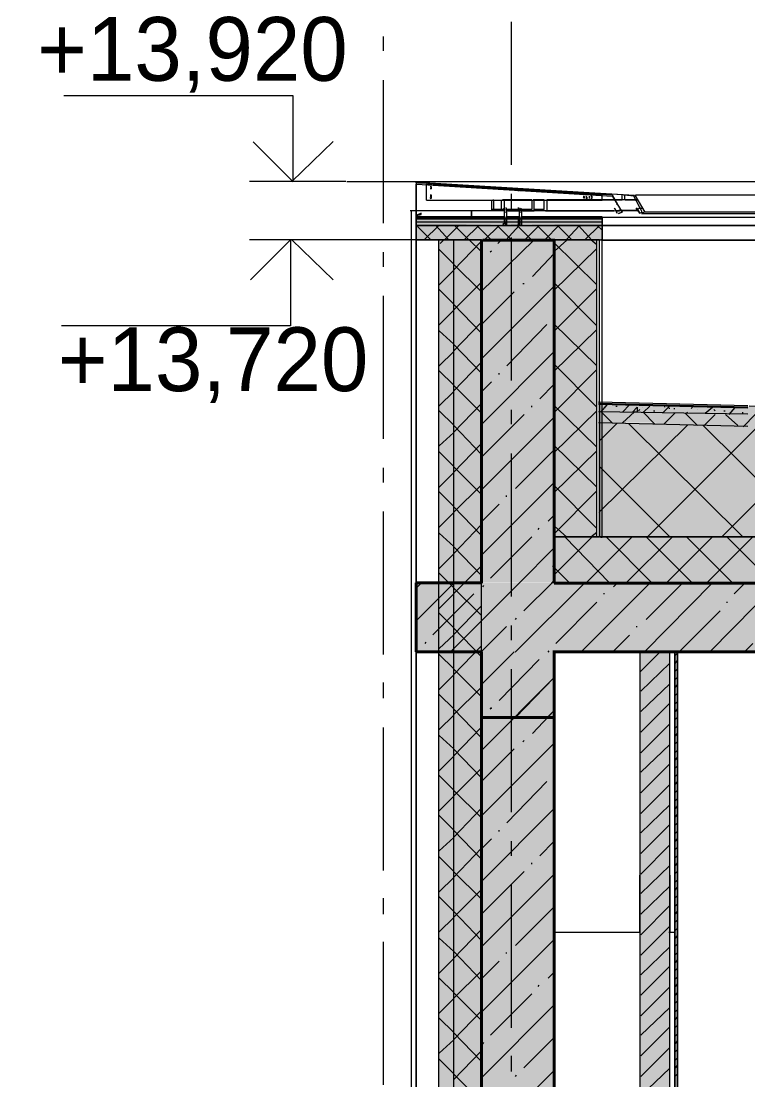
# Model space of a CAD drawing. Header units: millimetres. Extents: x -135211 to 49383, y -8033 to 228499.
# Drawn here: x -52506 to -49968, y 59439 to 63136 of the extents above; entities that cross this region are included whole.
import ezdxf

# ---------------------------------------------------------------- set-up
doc = ezdxf.new("R2010")
doc.units = ezdxf.units.MM
doc.layers.add('PDF _Геометрия', color=7, linetype='Continuous', true_color=0x1d1d1d)
doc.layers.add('PDF _Сплошная заливка', color=7, linetype='Continuous', true_color=0xffffff)
doc.layers.add('PDF _Текст', color=7, linetype='Continuous')

msp = doc.modelspace()

# ---------------------------------------------------------------- hatches: boundary and pattern name
at = {"layer": 'PDF _Сплошная заливка', "transparency": 33554559}
h = msp.add_hatch(color=256, dxfattribs=at)
h.paths.add_polyline_path([(-51056.4, 62567.9), (-51056.4, 62571.4), (-51115.4, 62571.4)])
h.paths.add_polyline_path([(-50988.7, 62563.7), (-50921, 62559.4), (-50921, 62563.7)])
h.paths.add_polyline_path([(-50921, 62559.4), (-50853.3, 62555.2), (-50853.3, 62559.4)])
h.paths.add_polyline_path([(-50853.3, 62555.2), (-50785.5, 62551), (-50785.5, 62555.2)])
h.paths.add_polyline_path([(-50785.5, 62551), (-50717.8, 62546.7), (-50717.8, 62551)])
h.paths.add_polyline_path([(-50717.8, 62546.7), (-50650.1, 62542.5), (-50650.1, 62546.7)])
h.paths.add_polyline_path([(-50650.1, 62542.5), (-50582.3, 62538.3), (-50582.3, 62542.5)])
h.paths.add_polyline_path([(-50582.3, 62538.3), (-50514.6, 62534), (-50514.6, 62538.3)])
h.paths.add_polyline_path([(-50514.6, 62534), (-50446.9, 62529.8), (-50446.9, 62534)])
h.paths.add_polyline_path([(-51056.4, 62567.9), (-50988.7, 62563.7), (-50988.7, 62567.9)])
h = msp.add_hatch(color=256, dxfattribs=at)
h.paths.add_polyline_path([(-103123.2, 62424), (-103123.2, 62444.4), (-103693, 62444.4), (-103693, 62424), (-103504.2, 62428.2), (-103499.9, 62428.2), (-103453.4, 62424), (-103453.4, 62428.2), (-103449.1, 62428.2)])
h.paths.add_polyline_path([(299.2, 62424), (299.2, 62444.4), (-272.3, 62444.4), (-272.3, 62424), (53.6, 62428.2), (57.9, 62428.2), (104.4, 62424), (104.4, 62428.2), (108.7, 62428.2)])
h.paths.add_polyline_path([(-50480.7, 62424), (-50480.7, 62444.4), (-51128.4, 62444.4), (-51128.4, 62424), (-50819.4, 62428.2), (-50815.2, 62428.2), (-50768.6, 62424), (-50768.6, 62428.2), (-50764.4, 62428.2)])
h.paths.add_polyline_path([(-77166, 62424), (-77166, 62444.4), (-77817.9, 62444.4), (-77817.9, 62424), (-77530.1, 62428.2), (-77525.8, 62428.2), (-77479.3, 62424), (-77479.3, 62428.2), (-77475, 62428.2)])
h = msp.add_hatch(color=256, dxfattribs=at)
h.paths.add_polyline_path([(-103127.4, 62373.2), (-103127.4, 62423.2), (-103693, 62423.2), (-103693, 62373.2)])
h.paths.add_polyline_path([(299.2, 62373.2), (299.2, 62423.2), (-272.3, 62423.2), (-272.3, 62373.2)])
h.paths.add_polyline_path([(-50480.7, 62373.2), (-50480.7, 62423.2), (-51128.4, 62423.2), (-51128.4, 62373.2)])
h.paths.add_polyline_path([(-77166, 62373.2), (-77166, 62423.2), (-77813.7, 62423.2), (-77813.7, 62373.2)])
h = msp.add_hatch(color=256, dxfattribs=at)
h.paths.add_polyline_path([(-50997.2, 58935.9), (-50997.2, 62372.8), (-51045.8, 62372.8), (-51045.8, 58935.9)])
h.paths.add_polyline_path([(-50997.2, 58834.3), (-51045.8, 58834.3), (-51045.8, 57653.3), (-50997.2, 57653.3)])
h = msp.add_hatch(color=256, dxfattribs=at)
h.paths.add_polyline_path([(-50899.8, 58935.9), (-50899.8, 62372.9), (-50995.8, 62372.9), (-50995.8, 58935.9)])
h.paths.add_polyline_path([(-50899.8, 58834.3), (-50995.8, 58834.3), (-50995.8, 57653.3), (-50899.8, 57653.3)])
h = msp.add_hatch(color=256, dxfattribs=at)
h.paths.add_polyline_path([(-50650.1, 61175.2), (-50650.1, 62372.2), (-50893.6, 62372.2), (-50893.6, 61175.2)])
h.paths.add_polyline_path([(-50650.1, 60933.9), (-50893.6, 60933.9), (-50893.6, 60705.3), (-50650.1, 60705.3)])
h = msp.add_hatch(color=256, dxfattribs=at)
h.paths.add_polyline_path([(-42196.6, 61619.7), (-42196.6, 61594.3), (-41993.4, 61594.3), (-41587.1, 61585.8), (-41388.1, 61581.6), (-40778.6, 61568.9), (-40579.6, 61564.7), (-39970, 61552), (-39771.1, 61547.7), (-39364.7, 61539.3), (-39165.8, 61535), (-38556.2, 61522.3), (-38357.2, 61518.1), (-37747.7, 61505.4), (-37548.7, 61501.2), (-36939.2, 61488.5), (-36740.2, 61484.2), (-36333.8, 61475.8), (-36134.9, 61471.5), (-35525.3, 61458.8), (-35326.4, 61454.6), (-34716.8, 61441.9), (-34517.8, 61437.7), (-34111.5, 61429.2), (-33620.4, 61425), (-33620.4, 61429.2), (-33273.3, 61429.2), (-33142.1, 61425), (-32896.6, 61420.7), (-32896.6, 61425), (-29442.4, 61492.7), (-29239.2, 61496.9), (-29040.2, 61501.2), (-28837.1, 61505.4), (-28638.1, 61509.6), (-28434.9, 61513.9), (-28236, 61518.1), (-28032.8, 61522.3), (-27833.8, 61526.6), (-27630.6, 61530.8), (-27431.7, 61535), (-27228.5, 61539.3), (-27029.5, 61543.5), (-26830.6, 61543.5), (-26830.6, 61564.7), (-27033.8, 61564.7), (-27863.5, 61547.7), (-28066.6, 61543.5), (-28896.3, 61526.6), (-29099.5, 61522.3), (-30136.6, 61501.2), (-30365.2, 61496.9), (-31529.3, 61475.8), (-31757.9, 61471.5), (-32922, 61450.4), (-33142.1, 61446.1), (-33142.1, 61450.4), (-33273.3, 61454.6), (-33535.8, 61454.6), (-33667, 61450.4), (-33912.5, 61446.1), (-33912.5, 61450.4), (-34111.5, 61454.6), (-34517.8, 61463.1), (-34716.8, 61467.3), (-35326.4, 61480), (-35525.3, 61484.2), (-36134.9, 61496.9), (-36333.8, 61501.2), (-36740.2, 61509.6), (-36939.2, 61513.9), (-37548.7, 61526.6), (-37747.7, 61530.8), (-38357.2, 61543.5), (-38556.2, 61547.7), (-39165.8, 61560.4), (-39364.7, 61564.7), (-39771.1, 61573.1), (-39970, 61577.4), (-40579.6, 61590.1), (-40778.6, 61594.3), (-41388.1, 61607), (-41587.1, 61611.2), (-41993.4, 61619.7)])
h.paths.add_polyline_path([(-47847.8, 61746.7), (-50231.8, 61796.3), (-50483, 61796.3), (-50483, 61772.1), (-50281.8, 61772.1), (-49469, 61755.1), (-49261.6, 61750.9), (-48245.7, 61729.7), (-47648.8, 61717), (-47648.8, 61742.4)])
h = msp.add_hatch(color=256, dxfattribs=at)
h.paths.add_polyline_path([(-42196.6, 61594.3), (-42196.6, 61552), (-41989.2, 61552), (-39500.2, 61501.2), (-39297, 61496.9), (-36807.9, 61446.1), (-36604.7, 61441.9), (-34115.7, 61391.1), (-33912.5, 61386.9), (-33620.4, 61382.6), (-33620.4, 61386.9), (-33510.4, 61391.1), (-33273.3, 61391.1), (-33146.3, 61386.9), (-32896.6, 61382.6), (-32896.6, 61386.9), (-32663.8, 61391.1), (-32435.2, 61395.3), (-32202.4, 61399.6), (-31745.2, 61408), (-31512.4, 61412.3), (-31283.8, 61416.5), (-31051, 61420.7), (-30593.8, 61429.2), (-30361, 61433.4), (-30132.4, 61437.7), (-29899.6, 61441.9), (-29442.4, 61450.4), (-29239.2, 61454.6), (-29040.2, 61458.8), (-28837.1, 61463.1), (-28638.1, 61467.3), (-28434.9, 61471.5), (-28236, 61475.8), (-28032.8, 61480), (-27833.8, 61484.2), (-27630.6, 61488.5), (-27431.7, 61492.7), (-27228.5, 61496.9), (-27029.5, 61501.2), (-26830.6, 61501.2), (-26830.6, 61543.5), (-27021.1, 61543.5), (-30136.6, 61475.8), (-30365.2, 61471.5), (-31529.3, 61450.4), (-31757.9, 61446.1), (-32922, 61425), (-33142.1, 61420.7), (-33142.1, 61425), (-33273.3, 61429.2), (-33535.8, 61429.2), (-33667, 61425), (-33912.5, 61420.7), (-33912.5, 61425), (-34111.5, 61429.2), (-34517.8, 61437.7), (-34716.8, 61441.9), (-35326.4, 61454.6), (-35525.3, 61458.8), (-36134.9, 61471.5), (-36333.8, 61475.8), (-36740.2, 61484.2), (-36939.2, 61488.5), (-37548.7, 61501.2), (-37747.7, 61505.4), (-38357.2, 61518.1), (-38556.2, 61522.3), (-39165.8, 61535), (-39364.7, 61539.3), (-39771.1, 61547.7), (-39970, 61552), (-40579.6, 61564.7), (-40778.6, 61568.9), (-41388.1, 61581.6), (-41587.1, 61585.8), (-41993.4, 61594.3)])
h.paths.add_polyline_path([(-47847.8, 61721.3), (-50232.2, 61771), (-50483, 61771), (-50483, 61734), (-50298.7, 61734), (-49367.4, 61712.8), (-49177, 61708.6), (-48245.7, 61687.4), (-47648.8, 61674.7), (-47648.8, 61717)])
h = msp.add_hatch(color=256, dxfattribs=at)
h.paths.add_polyline_path([(-42196.6, 61552), (-42196.6, 61336.1), (-26830.6, 61336.1), (-26830.6, 61501.2), (-27033.8, 61501.2), (-27863.5, 61484.2), (-28066.6, 61480), (-28896.3, 61463.1), (-29099.5, 61458.8), (-30136.6, 61437.7), (-30365.2, 61433.4), (-31529.3, 61412.3), (-31757.9, 61408), (-32922, 61386.9), (-33146.3, 61382.6), (-33146.3, 61386.9), (-33273.3, 61391.1), (-33535.8, 61391.1), (-33667, 61386.9), (-33912.5, 61382.6), (-33912.5, 61386.9), (-34115.7, 61391.1), (-36604.7, 61441.9), (-36807.9, 61446.1), (-39297, 61496.9), (-39500.2, 61501.2), (-41989.2, 61552)])
h.paths.add_polyline_path([(-49917.7, 61725.5), (-50250.5, 61732.9), (-50483, 61732.9), (-50483, 61336.1), (-47648.8, 61336.1), (-47648.8, 61674.7), (-47835.1, 61679), (-48216.1, 61687.4), (-48402.3, 61691.6), (-48973.8, 61704.3), (-49160, 61708.6), (-49731.5, 61721.3)])
h = msp.add_hatch(color=256, dxfattribs=at)
h.paths.add_polyline_path([(-47648.8, 61175.2), (-47648.8, 61335.9), (-50648.6, 61335.9), (-50648.6, 61175.2)])
h.paths.add_polyline_path([(-26648.6, 61175.2), (-26648.6, 61335.9), (-42196.6, 61335.9), (-42196.6, 61175.2)])
h = msp.add_hatch(color=256, dxfattribs=at)
h.paths.add_polyline_path([(-89594.3, 60933.9), (-89594.3, 61174.9), (-103546, 61174.9), (-103546, 60933.9)])
h.paths.add_polyline_path([(146.8, 60933.9), (146.8, 61174.9), (-22999.7, 61174.9), (-22999.7, 60933.9)])
h.paths.add_polyline_path([(-23351, 60933.9), (-23351, 61174.9), (-26352.2, 61174.9), (-26352.2, 60933.9)])
h.paths.add_polyline_path([(-26398.8, 60933.9), (-26398.8, 61174.9), (-44097.3, 61174.9), (-44097.3, 60933.9)])
h.paths.add_polyline_path([(-45350.3, 60933.9), (-45350.3, 61174.9), (-51128.4, 61174.9), (-51128.4, 60933.9)])
h.paths.add_polyline_path([(-77398.8, 60933.9), (-77398.8, 61174.9), (-79396.8, 61174.9), (-79396.8, 60933.9)])
h.paths.add_polyline_path([(-82897.6, 60933.9), (-82897.6, 61174.9), (-86097.8, 61174.9), (-86097.8, 60933.9)])
h = msp.add_hatch(color=256, dxfattribs=at)
h.paths.add_polyline_path([(-50650.1, 58935.9), (-50650.1, 60932.8), (-50893.6, 60932.8), (-50893.6, 58935.9)])
h.paths.add_polyline_path([(-50650.1, 58834.3), (-50893.6, 58834.3), (-50893.6, 56976), (-50650.1, 56976)])

# ---------------------------------------------------------------- linework, layer by layer
at = {"layer": 'PDF _Геометрия', "color": 7, "lineweight": 9}
for points in [[(-50793.1, 62634.8), (-50793.1, 63134.3)], [(-51240.6, 63032.5), (-51240.6, 63083.3)], [(-51240.6, 62431.4), (-51240.6, 62930.9)], [(-51556.4, 62575.7), (-51556.4, 62876.3), (-52356.4, 62876.3)], [(-51407.3, 62576.3), (-51707.9, 62576.3)], [(-51372.2, 62576.1), (-51558.4, 62576.1)], [(-50907.1, 62575.5), (-51368.6, 62575.5)], [(-51126.5, 62571.8), (-51126.5, 62576)], [(-51126.5, 62571.8), (-51126.5, 62571.8)], [(-51126.5, 62567.6), (-51126.5, 62474.5)], [(-47616.9, 62575.3), (-51121.9, 62575.3)], [(-51121.1, 62575.2), (-51091.4, 62570.9), (-51121.1, 62570.9)], [(-50436.5, 62512.6), (-50407, 62512.6), (-50407, 62529.5), (-51096.9, 62571.8)], [(-51095.5, 62571.6), (-50363.2, 62529.3)], [(-51091.4, 62566.7), (-51091.4, 62511.6)], [(-51090.8, 62511.6), (-50477.2, 62511.6), (-50477.2, 62528.5), (-51090.8, 62566.6)], [(-51077.9, 62559.5), (-51073.9, 62559.5), (-51073.9, 62555.3), (-51073.9, 62551.1), (-51077.9, 62551.1)], [(-51077.9, 62558.8), (-51073.9, 62558.8)], [(-51073.9, 62559.5), (-51073.9, 62559.5)], [(-51073.9, 62559.5), (-51073.9, 62559.5)], [(-51073.9, 62559.5), (-51073.9, 62559.5)], [(-51073.9, 62558.8), (-51073.9, 62558.8)], [(-51073.9, 62558.8), (-51073.9, 62558.8)], [(-51073.9, 62549.6), (-51073.9, 62553.9), (-51073.9, 62558.1)], [(-51073.9, 62558.1), (-51073.9, 62558.1)], [(-51073.9, 62550.4), (-51077.9, 62550.4)], [(-51077.9, 62529.9), (-51073.9, 62529.9), (-51073.9, 62525.7), (-51073.9, 62521.4), (-51073.9, 62517.2), (-51077.9, 62517.2)], [(-51077.9, 62525), (-51073.9, 62525), (-51073.9, 62529.2)], [(-51073.9, 62516.5), (-51077.9, 62520.7)], [(-51073.9, 62555.3), (-51073.9, 62555.3)], [(-51073.9, 62555.3), (-51073.9, 62555.3)], [(-51073.9, 62555.3), (-51073.9, 62555.3)], [(-51073.9, 62553.9), (-51073.9, 62553.9)], [(-51073.9, 62553.9), (-51073.9, 62553.9)], [(-51073.9, 62553.9), (-51073.9, 62553.9)], [(-51073.9, 62551.1), (-51073.9, 62551.1)], [(-51073.9, 62551.1), (-51073.9, 62551.1)], [(-51073.9, 62550.4), (-51073.9, 62550.4)], [(-51073.9, 62550.4), (-51073.9, 62550.4)], [(-51073.9, 62529.2), (-51073.9, 62529.2)], [(-51073.9, 62525.7), (-51073.9, 62525.7)], [(-51073.9, 62525.7), (-51073.9, 62525.7)], [(-51073.9, 62525.7), (-51073.9, 62525.7)], [(-51073.9, 62520), (-51073.9, 62524.3)], [(-51073.9, 62524.3), (-51073.9, 62524.3)], [(-51073.9, 62524.3), (-51073.9, 62524.3)], [(-51073.9, 62521.4), (-51073.9, 62521.4)], [(-51073.9, 62521.4), (-51073.9, 62521.4)], [(-51073.9, 62521.4), (-51073.9, 62521.4)], [(-51073.9, 62520), (-51073.9, 62520)], [(-51073.9, 62520), (-51073.9, 62520)], [(-51073.9, 62520), (-51073.9, 62520)], [(-50793.1, 62478.1), (-50793.1, 62533.2)], [(-50542.7, 62525.3), (-50538.6, 62525.3)], [(-50538.6, 62516.9), (-50542.7, 62521.1)], [(-50538.6, 62525.3), (-50538.6, 62525.3)], [(-50538.6, 62525.3), (-50538.6, 62525.3)], [(-50538.6, 62525.3), (-50538.6, 62525.3)], [(-50538.6, 62520.4), (-50538.6, 62524.7)], [(-50538.6, 62520.4), (-50538.6, 62520.4)], [(-50538.6, 62520.4), (-50538.6, 62520.4)], [(-50538.6, 62520.4), (-50538.6, 62520.4)], [(-50533.9, 62525.3), (-50529.9, 62521), (-50533.9, 62521)], [(-50533.9, 62524.6), (-50529.9, 62524.6)], [(-50529.9, 62520.4), (-50529.9, 62516.1), (-50533.9, 62516.1)], [(-50529.9, 62524.6), (-50529.9, 62524.6)], [(-50529.9, 62524.6), (-50529.9, 62524.6)], [(-50529.9, 62524.6), (-50529.9, 62524.6)], [(-50529.9, 62521), (-50529.9, 62521)], [(-50529.9, 62521), (-50529.9, 62521)], [(-50521.1, 62516.8), (-50521.1, 62521), (-50521.1, 62525.2)], [(-50521.1, 62525.2), (-50521.1, 62525.2)], [(-50521.1, 62521), (-50521.1, 62521)], [(-50521.1, 62521), (-50521.1, 62521)], [(-50521.1, 62521), (-50521.1, 62521)], [(-50516.4, 62525.2), (-50512.3, 62525.2), (-50512.3, 62521), (-50512.3, 62516.7), (-50516.4, 62516.7)], [(-50516.4, 62524.5), (-50512.3, 62524.5)], [(-50512.3, 62525.2), (-50512.3, 62525.2)], [(-50512.3, 62525.2), (-50512.3, 62525.2)], [(-50512.3, 62524.5), (-50512.3, 62524.5)], [(-50512.3, 62524.5), (-50512.3, 62524.5)], [(-50512.3, 62524.5), (-50512.3, 62524.5)], [(-50512.3, 62521), (-50512.3, 62521)], [(-50512.3, 62521), (-50512.3, 62521)], [(-50512.3, 62521), (-50512.3, 62521)], [(-50398.3, 62529.5), (-50398.3, 62512.5), (-50406.9, 62512.5)], [(-50398.3, 62528.8), (-50402.3, 62528.8)], [(-50363.2, 62525), (-50401.3, 62529.3)], [(-50345.5, 62466.3), (-50336.8, 62470.5), (-50366.3, 62525.6)], [(-50362.1, 62529.1), (-50328.1, 62469.8), (-50340.8, 62465.6)], [(-47616.9, 62528.8), (-50360, 62528.8)], [(-51073.9, 62517.2), (-51073.9, 62517.2)], [(-51073.9, 62516.5), (-51073.9, 62516.5)], [(-51073.9, 62516.5), (-51073.9, 62516.5)], [(-50828.2, 62479.1), (-50828.2, 62512.9)], [(-50722.9, 62513), (-50824.6, 62513)], [(-50819.4, 62479), (-50819.4, 62483.2), (-50823.5, 62479), (-50819.4, 62479), (-50819.4, 62470.5), (-50819.4, 62449.4), (-50819.4, 62445.1), (-50819.4, 62440.9), (-50819.4, 62436.7), (-50819.4, 62432.4), (-50819.4, 62428.2), (-50823.5, 62428.2), (-50819.4, 62424)], [(-50819.4, 62512.2), (-50819.4, 62478.3)], [(-50819.4, 62483.2), (-50819.4, 62483.2)], [(-50819.4, 62483.2), (-50819.4, 62483.2)], [(-50814.7, 62479), (-50810.6, 62479), (-50810.6, 62483.2), (-50814.7, 62483.2)], [(-50770.8, 62478.7), (-50766.8, 62478.7), (-50766.8, 62483), (-50770.8, 62483)], [(-50766.8, 62483), (-50766.8, 62483)], [(-50762, 62478.6), (-50758, 62478.6), (-50762, 62482.9)], [(-50670.3, 62512), (-50670.3, 62473.9), (-50759.4, 62473.9)], [(-50679, 62478.9), (-50717, 62478.9), (-50679, 62478.9), (-50679, 62512.8), (-50717, 62512.8)], [(-50480.1, 62512), (-50433.4, 62512), (-50670.5, 62512)], [(-50538.6, 62516.9), (-50538.6, 62516.9)], [(-50538.6, 62516.9), (-50538.6, 62516.9)], [(-50538.6, 62516.9), (-50538.6, 62516.9)], [(-50529.9, 62516.1), (-50529.9, 62516.1)], [(-50529.9, 62516.1), (-50529.9, 62516.1)], [(-50512.3, 62516), (-50516.4, 62516)], [(-50512.3, 62516.7), (-50512.3, 62516.7)], [(-50512.3, 62516), (-50512.3, 62516)], [(-50512.3, 62516), (-50512.3, 62516)], [(-50512.3, 62516), (-50512.3, 62516)], [(-50396.6, 62512.3), (-50354.4, 62512.3), (-50434.7, 62512.3)], [(-50358.5, 62483.4), (-50354.4, 62483.4)], [(-50354.3, 62483.3), (-50345.6, 62466.4), (-50358.3, 62483.3)], [(-51126.5, 62453.3), (-51126.5, 62449), (-51126.5, 62444.8), (-51126.5, 62423.7), (-51126.5, 62372.8), (-51126.5, 58935.5), (-51126.5, 62474.5), (-51147.7, 62474.5)], [(-51144, 62473.8), (-51144, 58934.8)], [(-50933.5, 62474.7), (-50933.5, 62453.6), (-50933.5, 62474.7), (-51128.3, 62474.7)], [(-50819.4, 62453.6), (-51128.2, 62453.6)], [(-50477.2, 62448.8), (-51124.9, 62448.8)], [(-50933.6, 62474.8), (-50819.4, 62474.8), (-50828, 62474.8)], [(-50819.4, 62478.3), (-50819.4, 62478.3)], [(-50819.4, 62478.3), (-50819.4, 62478.3)], [(-50819.4, 62470.5), (-50819.4, 62470.5)], [(-50819.4, 62449.4), (-50819.4, 62449.4)], [(-50819.4, 62449.4), (-50819.4, 62449.4)], [(-50819.4, 62449.4), (-50819.4, 62449.4)], [(-50810.6, 62478.2), (-50814.7, 62478.2)], [(-50814.7, 62469.8), (-50810.6, 62469.8), (-50810.6, 62448.6), (-50810.6, 62423.2), (-50814.7, 62423.2), (-50810.6, 62448.6), (-50814.7, 62448.6)], [(-50766.8, 62453.3), (-50813.3, 62453.3)], [(-50810.6, 62469.8), (-50810.6, 62478.2), (-50810.6, 62482.5)], [(-50810.6, 62482.5), (-50810.6, 62482.5)], [(-50810.6, 62479), (-50810.6, 62479)], [(-50810.6, 62479), (-50810.6, 62479)], [(-50810.6, 62469.8), (-50810.6, 62469.8)], [(-50810.6, 62444.4), (-50810.6, 62448.6)], [(-50810.6, 62448.6), (-50810.6, 62448.6)], [(-50810.6, 62448.6), (-50810.6, 62448.6)], [(-50810.6, 62448.6), (-50810.6, 62448.6)], [(-50766.8, 62478.7), (-50766.8, 62470.2), (-50766.8, 62449.1), (-50766.8, 62423.7), (-50770.8, 62427.9), (-50766.8, 62427.9), (-50766.8, 62432.1), (-50766.8, 62436.4), (-50770.8, 62436.4)], [(-50766.8, 62449.1), (-50766.8, 62444.8), (-50770.8, 62444.8)], [(-50766.8, 62482.2), (-50766.8, 62478)], [(-50766.8, 62478), (-50766.8, 62478)], [(-50766.8, 62478), (-50766.8, 62478)], [(-50766.8, 62470.2), (-50766.8, 62470.2)], [(-50766.8, 62449.1), (-50766.8, 62449.1)], [(-50766.8, 62449.1), (-50766.8, 62449.1)], [(-50766.8, 62449.1), (-50766.8, 62449.1)], [(-50674.6, 62474.6), (-50433.4, 62474.6), (-50763.4, 62474.6)], [(-50758, 62478), (-50762, 62478)], [(-50762, 62469.5), (-50758, 62469.5), (-50758, 62448.3), (-50758, 62444.1), (-50758, 62439.8), (-50758, 62435.6), (-50758, 62431.4), (-50758, 62427.1)], [(-50758, 62448.3), (-50762, 62448.3), (-50758, 62422.9), (-50762, 62422.9)], [(-50477.2, 62453), (-50477.2, 62423.4), (-50477.2, 62444.6), (-50477.2, 62448.8), (-50477.2, 62453), (-50760.9, 62453)], [(-50758, 62469.5), (-50758, 62478), (-50758, 62482.2)], [(-50758, 62482.2), (-50758, 62482.2)], [(-50758, 62482.2), (-50758, 62482.2)], [(-50758, 62478.6), (-50758, 62478.6)], [(-50758, 62478.6), (-50758, 62478.6)], [(-50758, 62469.5), (-50758, 62469.5)], [(-50758, 62448.3), (-50758, 62448.3)], [(-50758, 62448.3), (-50758, 62448.3)], [(-50758, 62448.3), (-50758, 62448.3)], [(-50474.5, 62452.5), (-47616.9, 62452.5)], [(-50336.8, 62482.5), (-50349.5, 62482.5)], [(-50339, 62465.3), (-47616.9, 62465.3)], [(-47616.9, 62469.5), (-50326.4, 62469.5)], [(-50477.2, 62444.6), (-51124.9, 62444.6)], [(-51124.9, 62372.6), (-50477.2, 62372.6), (-50477.2, 62423.4), (-51124.9, 62423.4), (-50477.2, 62423.4), (-50477.2, 62372.6)], [(-50819.4, 62445.1), (-50819.4, 62445.1)], [(-50819.4, 62445.1), (-50819.4, 62445.1)], [(-50819.4, 62445.1), (-50819.4, 62445.1)], [(-50819.4, 62440.9), (-50819.4, 62440.9)], [(-50819.4, 62440.9), (-50819.4, 62440.9)], [(-50819.4, 62440.9), (-50819.4, 62440.9)], [(-50819.4, 62436.7), (-50819.4, 62436.7)], [(-50819.4, 62432.4), (-50819.4, 62432.4)], [(-50819.4, 62432.4), (-50819.4, 62432.4)], [(-50819.4, 62432.4), (-50819.4, 62432.4)], [(-50819.4, 62427.5), (-50819.4, 62427.5)], [(-50819.4, 62424), (-50819.4, 62424)], [(-50819.4, 62424), (-50819.4, 62424)], [(-50819.4, 62424), (-50819.4, 62424)], [(-50819.4, 62424), (-50819.4, 62424)], [(-50814.7, 62436.6), (-50810.6, 62436.6), (-50810.6, 62440.8), (-50814.7, 62440.8), (-50810.6, 62440.8), (-50810.6, 62445.1), (-50814.7, 62445.1)], [(-50814.7, 62423.9), (-50810.6, 62428.2), (-50814.7, 62428.2)], [(-50810.6, 62444.4), (-50810.6, 62444.4)], [(-50810.6, 62444.4), (-50810.6, 62444.4)], [(-50810.6, 62440.1), (-50810.6, 62440.1)], [(-50810.6, 62427.4), (-50810.6, 62431.7), (-50810.6, 62435.9)], [(-50810.6, 62432.4), (-50810.6, 62432.4)], [(-50810.6, 62428.2), (-50810.6, 62428.2)], [(-50810.6, 62423.2), (-50810.6, 62423.2)], [(-50810.6, 62423.2), (-50810.6, 62423.2)], [(-50810.6, 62423.2), (-50810.6, 62423.2)], [(-50810.6, 62423.2), (-50810.6, 62423.2)], [(-50766.8, 62444.8), (-50766.8, 62444.8)], [(-50766.8, 62444.8), (-50766.8, 62444.8)], [(-50766.8, 62444.1), (-50766.8, 62439.9), (-50766.8, 62435.7)], [(-50766.8, 62440.6), (-50766.8, 62440.6)], [(-50766.8, 62431.4), (-50766.8, 62431.4)], [(-50766.8, 62427.2), (-50766.8, 62427.2)], [(-50766.8, 62423.7), (-50766.8, 62423.7)], [(-50766.8, 62423.7), (-50766.8, 62423.7)], [(-50766.8, 62423.7), (-50766.8, 62423.7)], [(-50766.8, 62423.7), (-50766.8, 62423.7)], [(-50762, 62423.6), (-50758, 62427.8), (-50762, 62427.8)], [(-50758, 62444.1), (-50758, 62444.1)], [(-50758, 62444.1), (-50758, 62444.1)], [(-50758, 62444.1), (-50758, 62444.1)], [(-50758, 62439.8), (-50758, 62439.8)], [(-50758, 62439.8), (-50758, 62439.8)], [(-50758, 62439.8), (-50758, 62439.8)], [(-50758, 62435.6), (-50758, 62435.6)], [(-50758, 62432.1), (-50758, 62432.1)], [(-50758, 62427.8), (-50758, 62427.8)], [(-50758, 62422.9), (-50758, 62422.9)], [(-50758, 62422.9), (-50758, 62422.9)], [(-50758, 62422.9), (-50758, 62422.9)], [(-50758, 62422.9), (-50758, 62422.9)], [(-51565.2, 62373.3), (-51565.2, 62072.7), (-52365.1, 62072.7)], [(-51407.3, 62372.4), (-51707.9, 62372.4)], [(-50951, 62373.3), (-51564.7, 62373.3)], [(-51047.5, 58935.8), (-51047.5, 62373.1), (-51128.2, 62373.1)], [(-50994.9, 58935.4), (-50994.9, 62372.8), (-51045.8, 62372.8)], [(-50898.4, 58935.6), (-50898.4, 62372.9), (-50995.8, 62372.9)], [(-50749.2, 62372.1), (-50944, 62372.1)], [(-50793.1, 61881.3), (-50793.1, 62380.8)], [(-50647, 61335.5), (-50494.8, 61335.5), (-50494.8, 62372.7), (-50647, 62372.7)], [(-50643.9, 62372.2), (-50643.9, 61335), (-50643.9, 61174.1)], [(-50494.6, 61335.5), (-50486, 61335.5), (-50486, 62372.6), (-50494.6, 62372.6)], [(-50481.3, 61335.5), (-50477.2, 61335.5), (-50477.2, 62372.6), (-50481.3, 62372.6)], [(-50481.3, 61334.7), (-50477.2, 61334.7), (-50477.2, 62371.9), (-50481.3, 62371.9)], [(-51240.6, 62279), (-51240.6, 62329.8)], [(-51240.6, 61677.8), (-51240.6, 62177.4)], [(-49968.3, 61793.2), (-50489.2, 61805.9)], [(-50486, 61805.4), (-50486, 61801.1), (-50486, 61796.9), (-50486, 61771.5), (-50486, 61733.4), (-50486, 61335.5)], [(-50483.6, 61335.1), (-47643.2, 61335.1), (-47643.2, 61669.5), (-47643.2, 61711.9), (-47643.2, 61737.3), (-47643.2, 61741.5), (-49962.9, 61792.3)], [(-50793.1, 61728.9), (-50793.1, 61779.6)], [(-50793.1, 61127.7), (-50793.1, 61627.2)], [(-51240.6, 61525.4), (-51240.6, 61576.2)], [(-51240.6, 60924.3), (-51240.6, 61423.8)], [(-50644.8, 61174.3), (-47643.2, 61174.3), (-47643.2, 61335.1), (-50644.8, 61335.1)], [(-50643.9, 61174.1), (-50643.9, 61174.1)], [(-50793.1, 60975.3), (-50793.1, 61026.1)], [(-50643.9, 60932.8), (-50643.9, 59954.9)], [(-50345.6, 60933.2), (-50345.6, 56975.1)], [(-50342.1, 56974.3), (-50240.3, 56974.3), (-50240.3, 60932.5), (-50342.1, 60932.5)], [(-50226.8, 57056.5), (-50222.8, 57056.5), (-50222.8, 60934), (-50226.8, 60934)], [(-50222.8, 60933.2), (-50222.8, 57055.5)], [(-50222.7, 57056.4), (-50214, 57056.4), (-50214, 60933.9), (-50222.7, 60933.9)], [(-46853.5, 60934), (-50214.5, 60934)], [(-50214, 60933.9), (-50214, 57056.4)], [(-50793.1, 60374.2), (-50793.1, 60873.7)], [(-51240.6, 60771.9), (-51240.6, 60826.9)], [(-51240.6, 60170.8), (-51240.6, 60670.3)], [(-50793.1, 60221.8), (-50793.1, 60272.6)], [(-50646, 59955.3), (-50345.6, 59955.3), (-50345.6, 60154.3)], [(-50240.3, 60153.6), (-50240.3, 59954.6)], [(-50793.1, 59620.7), (-50793.1, 60120.2)], [(-51240.6, 60018.3), (-51240.6, 60073.4)], [(-50244.2, 59955.3), (-50222.8, 59955.3)], [(-51240.6, 59421.4), (-51240.6, 59921)], [(-50793.1, 59468.2), (-50793.1, 59523.3)]]:
    msp.add_lwpolyline(points, dxfattribs=at)
at = {"layer": 'PDF _Геометрия', "color": 7, "lineweight": 18}
for points in [[(-51556.4, 62575.7), (-51696.2, 62715.4)], [(-51560.1, 62576.3), (-51416, 62716)], [(-51565.2, 62373.3), (-51704.9, 62233.6)], [(-51560.1, 62372.4), (-51416, 62232.7)]]:
    msp.add_lwpolyline(points, dxfattribs=at)
at = {"layer": 'PDF _Геометрия', "color": 7, "lineweight": 20}
for points in [[(-51126.5, 62571.8), (-51126.5, 62457.5), (-51126.5, 62567.6)], [(-50442.1, 62529), (-51123.5, 62571.4)], [(-51123.5, 62567.1), (-50442.1, 62524.8)], [(-50441.1, 62524.6), (-50407, 62469.5), (-50419.7, 62465.3), (-50407, 62469.5), (-50441.1, 62528.8)], [(-50863.3, 62512.4), (-50863.3, 62474.3)], [(-50854.5, 62477.8), (-50854.5, 62511.7), (-50858.5, 62511.7)], [(-50722.9, 62513), (-50722.9, 62479.1), (-50765.4, 62479.1)], [(-50760.7, 62474.2), (-50714.1, 62474.2), (-50714.1, 62512.2), (-50718.2, 62512.2)], [(-50433.4, 62483.1), (-50433.4, 62483.1)], [(-50865.9, 62474.8), (-50819.4, 62474.8)], [(-50819.4, 62479), (-50861.9, 62479)], [(-50766.8, 62478.7), (-50813.3, 62478.7)], [(-50813.3, 62474.5), (-50766.8, 62474.5)], [(-49968.3, 61789), (-50489.2, 61801.7)], [(-49968.3, 61784.7), (-50489.2, 61797.4)], [(-49968.3, 61763.6), (-50489.2, 61772)], [(-49968.3, 61721.3), (-50489.2, 61733.9)], [(-50644.8, 61174.3), (-47643.2, 61174.3)]]:
    msp.add_lwpolyline(points, dxfattribs=at)
at = {"layer": 'PDF _Геометрия', "lineweight": 9}
for points in [[(-51126.5, 62563.3), (-51126.5, 62563.3)], [(-51117.7, 62567.5), (-51117.7, 62567.5)], [(-51091.4, 62567.4), (-51091.4, 62567.4)], [(-51065.1, 62563), (-51065.1, 62567.2)], [(-51042.8, 62563.5), (-51038.8, 62563.5)], [(-51012.4, 62563.4), (-51012.4, 62563.4)], [(-50986.1, 62559), (-50986.1, 62563.2)], [(-50963.8, 62559.5), (-50959.8, 62559.5)], [(-50933.5, 62559.4), (-50933.5, 62559.4)], [(-51126.5, 62533.7), (-51126.5, 62533.7)], [(-50907.1, 62555), (-50907.1, 62555)], [(-50880.8, 62554.9), (-50880.8, 62554.9)], [(-50849.8, 62549.7), (-50845.7, 62554)], [(-50828.2, 62551), (-50828.2, 62551)], [(-50801.9, 62550.9), (-50801.9, 62550.9)], [(-50770.8, 62545.7), (-50766.8, 62545.7)], [(-50740.4, 62545.6), (-50740.4, 62545.6)], [(-50722.9, 62542.6), (-50722.9, 62546.9)], [(-50696.6, 62542.5), (-50696.6, 62542.5)], [(-50661.5, 62541.6), (-50661.5, 62541.6)], [(-50635.2, 62537.2), (-50635.2, 62537.2)], [(-50608.8, 62537.1), (-50608.8, 62537.1)], [(-50586.6, 62533.4), (-50582.5, 62537.6)], [(-50556.2, 62533.2), (-50556.2, 62533.2)], [(-50529.9, 62533.1), (-50529.9, 62533.1)], [(-50503.5, 62528.7), (-50503.5, 62532.9)], [(-50477.2, 62529.2), (-50477.2, 62529.2)], [(-50450.9, 62529.1), (-50450.9, 62529.1)], [(-51126.5, 62504.1), (-51126.5, 62508.3)], [(-50433.4, 62516.3), (-50433.4, 62516.3)], [(-50424.6, 62495.1), (-50424.6, 62499.3)], [(-51126.5, 62478.7), (-51126.5, 62478.7)], [(-51109, 62460.9), (-51109, 62460.9)], [(-50424.6, 62469.7), (-50424.6, 62469.7)], [(-50415.8, 62478.7), (-50415.8, 62478.7)], [(-51121.8, 62418.7), (-51117.7, 62422.9)], [(-51073.9, 62371.8), (-51120.2, 62418.4)], [(-51098.4, 62372.4), (-51047.5, 62423.2)], [(-51012.4, 62372.9), (-51058.8, 62423.7)], [(-51028.3, 62372), (-50977.3, 62422.8)], [(-50942.2, 62373.2), (-50993.2, 62424)], [(-50958.1, 62372.3), (-50907.1, 62423.1)], [(-50863.3, 62372), (-50914.3, 62422.8)], [(-50888, 62372.6), (-50837, 62423.4)], [(-50793.1, 62372.3), (-50843.6, 62423.1)], [(-50813.3, 62372.2), (-50766.8, 62423)], [(-50722.9, 62371.9), (-50773.5, 62422.7)], [(-50747.2, 62372.5), (-50696.6, 62423.3)], [(-50652.7, 62372.2), (-50703.3, 62423)], [(-50677, 62372.7), (-50626.4, 62423.6)], [(-50582.5, 62372.5), (-50633.2, 62423.3)], [(-50602.8, 62372.4), (-50556.2, 62423.1)], [(-50512.3, 62372.1), (-50559, 62422.9)], [(-50536.7, 62372.6), (-50486, 62423.4)], [(-50477.2, 62406.4), (-50494, 62423.4)], [(-51042.6, 62359.6), (-51030, 62372.3)], [(-50898.4, 62330.6), (-50940.8, 62372.9)], [(-50900.4, 62191.2), (-50714.1, 62373.3)], [(-50840.8, 62360.6), (-50828.2, 62373.2)], [(-50642.6, 62333.8), (-50600.1, 62371.9)], [(-50494.8, 62355.8), (-50516.1, 62372.7)], [(-50994.9, 62288.1), (-51045.8, 62338.9)], [(-50995.8, 62267.1), (-50898.4, 62368.7)], [(-50494.8, 62216.1), (-50647, 62364.2)], [(-50647, 62194.9), (-50494.8, 62343.1)], [(-50898.4, 62305.2), (-50898.4, 62305.2)], [(-50867.3, 62330.4), (-50863.3, 62334.6)], [(-50719.9, 62245.2), (-50643.9, 62325.6)], [(-51045.8, 62216.2), (-50994.9, 62267)], [(-50898.4, 62190.9), (-50995.8, 62288.2)], [(-50995.8, 62127.4), (-50898.4, 62224.8)], [(-50494.8, 62072.1), (-50647, 62224.5)], [(-50994.9, 62148.4), (-51045.8, 62199.2)], [(-50898.6, 62076.7), (-50784.3, 62190.9)], [(-50893.6, 61961.5), (-50643.9, 62211.3)], [(-50753.3, 62220.4), (-50749.2, 62220.4)], [(-50647, 62051), (-50494.8, 62203.4)], [(-51045.8, 62076.5), (-50994.9, 62127.3)], [(-50898.4, 62047), (-50995.8, 62148.6)], [(-50995.8, 61983.5), (-50898.4, 62085.1)], [(-50810, 61932.7), (-50670.3, 62076.7)], [(-50494.8, 61932.4), (-50647, 62080.6)], [(-50994.9, 62008.7), (-51045.8, 62055.3)], [(-50647, 61911.3), (-50494.8, 62059.4)], [(-50898.4, 61907.3), (-50995.8, 62008.9)], [(-51045.8, 61932.5), (-50994.9, 61983.4)], [(-50893.6, 61732.9), (-50643.9, 61982.7)], [(-50995.8, 61843.8), (-50898.4, 61945.4)], [(-50494.8, 61788.5), (-50647, 61940.9)], [(-50994.9, 61864.8), (-51045.8, 61915.6)], [(-50837, 61902.7), (-50837, 61906.9)], [(-50647, 61767.3), (-50494.8, 61919.8)], [(-50898.4, 61767.6), (-50995.8, 61864.9)], [(-50893.1, 61847.1), (-50863.3, 61876.7)], [(-50694.6, 61817.6), (-50643.9, 61868.4)], [(-51045.8, 61792.9), (-50994.9, 61843.7)], [(-50995.8, 61699.9), (-50898.4, 61801.5)], [(-50722.9, 61788.4), (-50722.9, 61792.7)], [(-50494.8, 61648.8), (-50647, 61797)], [(-50481, 61771.4), (-50459.7, 61796.7)], [(-50468.4, 61789.1), (-50468.4, 61784.9)], [(-50428.6, 61792.3), (-50424.6, 61792.3)], [(-50406.1, 61770.9), (-50380.7, 61796.3)], [(-50336.8, 61789), (-50336.8, 61789)], [(-50331.9, 61771.2), (-50310.5, 61792.4)], [(-50265.8, 61768), (-50240.3, 61793.4)], [(-50257.9, 61788.5), (-50257.9, 61792.8)], [(-50244.4, 61784.9), (-50240.3, 61784.9)], [(-50226.8, 61784.1), (-50222.8, 61784.1)], [(-50165.4, 61783.7), (-50161.4, 61788)], [(-50116.7, 61767.8), (-50091.2, 61789)], [(-50033.1, 61762.4), (-50012.2, 61787.8)], [(-50994.9, 61725.1), (-51045.8, 61775.9)], [(-50893.6, 61504.3), (-50643.9, 61754.1)], [(-50893.4, 61618.5), (-50749.2, 61762.5)], [(-50647, 61627.6), (-50494.8, 61775.8)], [(-50442.1, 61733.9), (-50480.2, 61772)], [(-50405.3, 61734.2), (-50363.2, 61772.2)], [(-50349.7, 61775.6), (-50345.6, 61779.9)], [(-50293, 61729.5), (-50335.2, 61771.8)], [(-50297, 61776.1), (-50293, 61776.1)], [(-50261, 61729), (-50222.8, 61767.2)], [(-50143.8, 61724.4), (-50186.1, 61766.7)], [(-50183, 61766.9), (-50178.9, 61771.1)], [(-50143.8, 61780.1), (-50143.8, 61780.1)], [(-50120.6, 61724.7), (-50082.4, 61762.8)], [(-50086.5, 61779.8), (-50082.4, 61775.5)], [(-50051.4, 61776), (-50047.3, 61776)], [(-50003.4, 61725), (-50045.8, 61763.1)], [(-49985.9, 61767.2), (-49985.9, 61771.4)], [(-49984.4, 61720.3), (-49942, 61762.7)], [(-50898.4, 61623.7), (-50995.8, 61725.3)], [(-50178.9, 61725.3), (-50488.1, 61420.5)], [(-50424.6, 61733.1), (-50484, 61673.8)], [(-49985.9, 61336.1), (-50383.6, 61729.8)], [(-49933.2, 61721), (-50318.4, 61335.8)], [(-49731.4, 61336), (-50125.3, 61725.5)], [(-49678.8, 61716), (-50060, 61335)], [(-51045.8, 61653.2), (-50994.9, 61699.7)], [(-50995.8, 61560.2), (-50898.4, 61661.8)], [(-50779.2, 61504.3), (-50643.9, 61639.8)], [(-50494.8, 61509.1), (-50647, 61657.3)], [(-50647, 61487.9), (-50494.8, 61636.1)], [(-50994.9, 61581.2), (-51045.8, 61632)], [(-51045.8, 61509.2), (-50994.9, 61560)], [(-50898.4, 61484), (-50995.8, 61581.3)], [(-50240.3, 61335.5), (-50485.7, 61581)], [(-50893.6, 61275.7), (-50643.9, 61525.5)], [(-50994.9, 61441.5), (-51045.8, 61492.3)], [(-50995.8, 61420.5), (-50898.4, 61517.8)], [(-50494.8, 61365.2), (-50647, 61517.6)], [(-50647, 61344), (-50494.8, 61496.4)], [(-50896.1, 61390.4), (-50837, 61449.7)], [(-50810.6, 61475.7), (-50810.6, 61479.9)], [(-51045.8, 61369.5), (-50994.9, 61420.3)], [(-50898.4, 61340), (-50995.8, 61441.6)], [(-50665.2, 61390), (-50643.9, 61411.2)], [(-50995.8, 61276.6), (-50898.4, 61378.2)], [(-50994.9, 61301.8), (-51045.8, 61348.4)], [(-50700.6, 61361.4), (-50696.6, 61365.7)], [(-50600.1, 61334.7), (-50642.6, 61372.8)], [(-50516.1, 61335.5), (-50494.8, 61352.5)], [(-50898.4, 61200.4), (-50995.8, 61302)], [(-50866.6, 61191.5), (-50722.9, 61335.5)], [(-50643.7, 61203.7), (-50512.3, 61334.9)], [(-50450.9, 61175.2), (-50607.3, 61336)], [(-50533, 61174.7), (-50371.9, 61335.5)], [(-50301.7, 61174.2), (-50462.5, 61335.1)], [(-50392.4, 61174.6), (-50231.5, 61335.4)], [(-50161.4, 61174.1), (-50322.4, 61335)], [(-50251.8, 61175.2), (-50091.2, 61336.1)], [(-50021, 61174.8), (-50181.7, 61335.6)], [(-50111.7, 61175.1), (-49950.8, 61335.9)], [(-49880.6, 61174.6), (-50041.6, 61335.5)], [(-51045.8, 61225.6), (-50994.9, 61276.4)], [(-50766.5, 61174.1), (-50643.9, 61296.9)], [(-50995.8, 61136.9), (-50898.4, 61234.2)], [(-50591.3, 61175.3), (-50650.6, 61234.6)], [(-50994.9, 61157.9), (-51045.8, 61208.6)], [(-51122, 61047), (-50994.9, 61174)], [(-51121.5, 61161.3), (-51109, 61174)], [(-51008, 60932.8), (-50766.8, 61174.1)], [(-50898.4, 61060.7), (-50995.8, 61158)], [(-50893.6, 61161.4), (-50889.6, 61165.7)], [(-50780.1, 60932.9), (-50538.6, 61174.2)], [(-50749.9, 61076.8), (-50652.7, 61174.2)], [(-50652.5, 61174.1), (-50643.9, 61182.6)], [(-50551.6, 60933), (-50310.5, 61174.3)], [(-50437.3, 61161.5), (-50424.6, 61174.2)], [(-50328.3, 60933.9), (-50091.2, 61175.2)], [(-50323.3, 61047.3), (-50196.5, 61174.3)], [(-50100.3, 60934), (-49863, 61175.3)], [(-50015.4, 61137.1), (-49977.1, 61175.2)], [(-51068.6, 60993.1), (-50924.7, 61137)], [(-51045.8, 61085.9), (-50994.9, 61136.7)], [(-50472.5, 61137.2), (-50468.4, 61137.2)], [(-50995.8, 60992.9), (-50898.4, 61094.5)], [(-50638.9, 60963), (-50494.8, 61106.9)], [(-50042.6, 61107.1), (-50038.5, 61107.1)], [(-50994.9, 61018.2), (-51045.8, 61069)], [(-50779.6, 61047.2), (-50775.5, 61051.4)], [(-50208.7, 60933), (-50064.8, 61076.9)], [(-50898.4, 60916.7), (-50995.8, 61018.3)], [(-50899.6, 60933.9), (-50810.6, 61022.8)], [(-50358.5, 61023), (-50354.4, 61023)], [(-51095.4, 60963), (-51091.4, 60967.2)], [(-51045.8, 60946.2), (-50994.9, 60992.8)], [(-50440.2, 60933.4), (-50380.7, 60992.7)], [(-51126.5, 60933.6), (-51126.5, 60933.6)], [(-50995.8, 60853.2), (-50898.4, 60954.8)], [(-50665.5, 60932.9), (-50661.5, 60937.1)], [(-50343.1, 60865), (-50275.4, 60932.8)], [(-49980.4, 60933), (-49950.8, 60962.6)], [(-50994.9, 60874.2), (-51045.8, 60925)], [(-50342.1, 60797.1), (-50240.3, 60894.5)], [(-50898.4, 60777), (-50995.8, 60874.4)], [(-51045.8, 60802.3), (-50994.9, 60853.1)], [(-50779.2, 60704.2), (-50643.9, 60843.9), (-50893.6, 60594.2)], [(-50342.1, 60725.1), (-50240.3, 60822.5)], [(-50994.9, 60734.5), (-51045.8, 60785.3)], [(-50995.8, 60713.5), (-50898.4, 60810.9)], [(-50342.1, 60653.1), (-50240.3, 60754.7)], [(-51045.8, 60662.6), (-50994.9, 60713.4)], [(-50898.4, 60633.1), (-50995.8, 60734.7)], [(-50669.3, 60704.2), (-50643.9, 60729.6), (-50719.9, 60649.2)], [(-50995.8, 60569.6), (-50898.4, 60671.2)], [(-50342.1, 60581.2), (-50240.3, 60682.8)], [(-50994.9, 60594.9), (-51045.8, 60641.4)], [(-50893.6, 60365.5), (-50643.9, 60615.3)], [(-50753.3, 60620.2), (-50749.2, 60624.4)], [(-50342.1, 60513.4), (-50240.3, 60610.8)], [(-51045.8, 60518.7), (-50994.9, 60569.5)], [(-50898.4, 60493.4), (-50995.8, 60595)], [(-50898.6, 60480.8), (-50784.3, 60595.1)], [(-50995.8, 60429.9), (-50898.4, 60527.3)], [(-50342.1, 60441.4), (-50240.3, 60543.1)], [(-50994.9, 60450.9), (-51045.8, 60501.7)], [(-50898.4, 60353.7), (-50995.8, 60451.1)], [(-50810, 60336.9), (-50670.3, 60480.8)], [(-50342.1, 60369.5), (-50240.3, 60471.1)], [(-51045.8, 60379), (-50994.9, 60429.7)], [(-50995.8, 60286), (-50898.4, 60387.6)], [(-50893.6, 60136.9), (-50643.9, 60386.7)], [(-50342.1, 60301.8), (-50240.3, 60399.1)], [(-50994.9, 60311.2), (-51045.8, 60362)], [(-50898.4, 60209.8), (-50995.8, 60311.4)], [(-50837, 60306.7), (-50837, 60311)], [(-50342.1, 60229.8), (-50240.3, 60331.4)], [(-51045.8, 60239.2), (-50994.9, 60285.8)], [(-50893.1, 60251.1), (-50863.3, 60280.7)], [(-50694.6, 60221.6), (-50643.9, 60272.4)], [(-50995.8, 60146.3), (-50898.4, 60247.9)], [(-50342.1, 60157.8), (-50240.3, 60259.4)], [(-50994.9, 60167.3), (-51045.8, 60218.1)], [(-50722.9, 60192.5), (-50722.9, 60196.7)], [(-50898.4, 60070.1), (-50995.8, 60167.4)], [(-50893.6, 59908.3), (-50643.9, 60158.1)], [(-50893.4, 60022.5), (-50749.2, 60166.5)], [(-50342.1, 60090.1), (-50240.3, 60187.4)], [(-51045.8, 60095.3), (-50994.9, 60146.1)], [(-50995.8, 60006.6), (-50898.4, 60104)], [(-50342.1, 60018.1), (-50240.3, 60115.5)], [(-50994.9, 60027.6), (-51045.8, 60078.4)], [(-50779.2, 59908.3), (-50643.9, 60043.8)], [(-50342.1, 59946.1), (-50240.3, 60047.7)], [(-51045.8, 59955.6), (-50994.9, 60006.4)], [(-50898.4, 59926.2), (-50995.8, 60027.8)], [(-50342.1, 59874.2), (-50240.3, 59975.8)], [(-50994.9, 59887.9), (-51045.8, 59934.5)], [(-50995.8, 59862.7), (-50898.4, 59964.3)], [(-50893.6, 59679.7), (-50643.9, 59929.5)], [(-50342.1, 59806.5), (-50240.3, 59903.8)], [(-51045.8, 59811.7), (-50994.9, 59862.5)], [(-50898.4, 59786.5), (-50995.8, 59888.1)], [(-50810.6, 59879.9), (-50810.6, 59884.1)], [(-50896.1, 59794.5), (-50837, 59853.8)], [(-50342.1, 59734.5), (-50240.3, 59836.1)], [(-50994.9, 59744), (-51045.8, 59794.8)], [(-50995.8, 59723), (-50898.4, 59820.3)], [(-50665.2, 59794), (-50643.9, 59815.2)], [(-50700.6, 59765.6), (-50696.6, 59769.8)], [(-50342.1, 59662.5), (-50240.3, 59764.1)], [(-51045.8, 59672), (-50994.9, 59722.8)], [(-50898.4, 59646.8), (-50995.8, 59744.1)], [(-50866.6, 59595.6), (-50722.9, 59739.5)], [(-50995.8, 59579.1), (-50898.4, 59680.7)], [(-50893.6, 59451.1), (-50643.9, 59700.9)], [(-50342.1, 59594.8), (-50240.3, 59692.1)], [(-50994.9, 59604.3), (-51045.8, 59655.1)], [(-50898.4, 59502.9), (-50995.8, 59604.5)], [(-50342.1, 59522.8), (-50240.3, 59624.4)], [(-51045.8, 59532.3), (-50994.9, 59578.9)], [(-50893.6, 59565.4), (-50889.6, 59569.7)], [(-50749.8, 59480.8), (-50643.9, 59586.6)], [(-50995.8, 59439.4), (-50898.4, 59540.9)], [(-50342.1, 59450.8), (-50240.3, 59552.4)], [(-50994.9, 59460.3), (-51045.8, 59511.2)], [(-50898.4, 59363.2), (-50995.8, 59460.5)], [(-50893.6, 59222.5), (-50643.9, 59472.3)], [(-50779.6, 59451.2), (-50775.5, 59455.4)], [(-50342.1, 59383.1), (-50240.3, 59480.4)]]:
    msp.add_lwpolyline(points, dxfattribs=at)
at = {"layer": 'PDF _Геометрия', "color": 7, "lineweight": 20}
for points in [[(-50424.6, 62466.1), (-50433.2, 62483)], [(-51126.1, 62457.4), (-51109, 62461.6), (-51109, 62465.9)]]:
    msp.add_lwpolyline(points, close=True, dxfattribs=at)
at = {"layer": 'PDF _Геометрия', "color": 7, "lineweight": 9}
for points in [[(-50823.5, 62479), (-50819.4, 62479)], [(-50813.3, 62478.7), (-50766.8, 62478.7)], [(-50813.3, 62474.5), (-50766.8, 62474.5)], [(-50765.4, 62479.1), (-50722.9, 62479.1)], [(-50428.5, 62474.5), (-50415.8, 62474.5)], [(-50417.9, 62474.9), (-50354.4, 62474.9)], [(-50814.7, 62432.4), (-50810.6, 62432.4)], [(-50770.8, 62440.6), (-50766.8, 62440.6)], [(-50766.8, 62432.1), (-50770.8, 62432.1)], [(-50762, 62432.1), (-50758, 62432.1)], [(-50474.5, 62422.9), (-47616.9, 62422.9)], [(-50474.5, 62372.2), (-47616.9, 62372.2)], [(-50646, 60933.2), (-50345.6, 60933.2)]]:
    msp.add_lwpolyline(points, close=True, dxfattribs=at)
at = {"layer": 'PDF _Геометрия', "color": 250, "lineweight": 9, "true_color": 0x191919}
msp.add_lwpolyline([(-51124.9, 62436.1), (-50477.2, 62436.1)], dxfattribs=at)
at = {"layer": 'PDF _Геометрия', "color": 7, "lineweight": 40}
for points in [[(-50898.4, 62372.9), (-50898.4, 61175), (-51127.1, 61175)], [(-50643.9, 61174.1), (-50643.9, 62372.2), (-50893.6, 62372.2)], [(-51126.5, 61174.9), (-51126.5, 60933.6)], [(-45594, 45155.2), (-45344.4, 45155.2), (-45344.4, 48283.7), (-45344.4, 48524.9), (-45344.4, 52533.9), (-45344.4, 52775.3), (-45344.4, 56733.4), (-45344.4, 56974.7), (-45344.4, 60932.9), (-45344.4, 61174.2), (-50644.8, 61174.2)], [(-51127.1, 60933.7), (-50898.4, 60933.7), (-50898.4, 60705.1)], [(-50898.4, 60933.7), (-50898.4, 58935.6)], [(-50893.6, 60704.2), (-50643.9, 60704.2), (-50643.9, 60932.8), (-50643.9, 58934.6)], [(-50649, 60933.7), (-45598.9, 60933.7), (-45598.9, 56975.8), (-50649, 56975.8)]]:
    msp.add_lwpolyline(points, dxfattribs=at)
at = {"layer": 'PDF _Геометрия', "lineweight": 9}
for points in [[(-50354.4, 61771.4), (-50371.2, 61771.4), (-50354.4, 61788.4)], [(-50784.3, 60933.7), (-50898.6, 60819.4)], [(-50696.6, 60907.7), (-50836.3, 60763.8)], [(-50898.4, 60709.3), (-50898.4, 60705.1)], [(-50863.3, 60738.7), (-50867.3, 60734.5)]]:
    msp.add_lwpolyline(points, close=True, dxfattribs=at)
at = {"layer": 'PDF _Геометрия', "color": 252, "lineweight": 9, "true_color": 0x878787}
for points in [[(-50222.7, 60921.2), (-50214, 60929.7)], [(-50222.7, 60891.6), (-50214, 60904.3)], [(-50222.7, 60866.2), (-50214, 60874.7)], [(-50222.7, 60836.5), (-50214, 60845)], [(-50222.7, 60806.9), (-50214, 60819.6)], [(-50222.7, 60781.5), (-50214, 60790)], [(-50222.7, 60751.9), (-50214, 60760.4)], [(-50222.7, 60722.3), (-50214, 60735)], [(-50222.7, 60696.9), (-50214, 60705.3)], [(-50222.7, 60667.2), (-50214, 60675.7)], [(-50222.7, 60637.6), (-50214, 60650.3)], [(-50222.7, 60612.2), (-50214, 60620.7)], [(-50222.7, 60582.6), (-50214, 60591)], [(-50222.7, 60552.9), (-50214, 60565.7)], [(-50222.7, 60527.5), (-50214, 60536)], [(-50222.7, 60497.9), (-50214, 60506.4)], [(-50222.7, 60468.3), (-50214, 60481)], [(-50222.7, 60442.9), (-50214, 60451.4)], [(-50222.7, 60413.3), (-50214, 60421.7)], [(-50222.7, 60383.6), (-50214, 60396.3)], [(-50222.7, 60354), (-50214, 60366.7)], [(-50222.7, 60328.6), (-50214, 60337)], [(-50222.7, 60299), (-50214, 60307.4)], [(-50222.7, 60269.3), (-50214, 60282)], [(-50222.7, 60243.9), (-50214, 60252.4)], [(-50222.7, 60214.3), (-50214, 60222.7)], [(-50222.7, 60184.7), (-50214, 60197.4)], [(-50222.7, 60159.2), (-50214, 60167.8)], [(-50222.7, 60129.6), (-50214, 60138.1)], [(-50222.7, 60100), (-50214, 60112.7)], [(-50222.7, 60074.6), (-50214, 60083.1)], [(-50222.7, 60045), (-50214, 60053.4)], [(-50222.7, 60015.4), (-50214, 60028)], [(-50222.7, 59990), (-50214, 59998.4)], [(-50222.7, 59960.3), (-50214, 59968.8)], [(-50222.7, 59930.7), (-50214, 59943.4)], [(-50222.7, 59905.3), (-50214, 59913.7)], [(-50222.7, 59875.6), (-50214, 59884.1)], [(-50222.7, 59846), (-50214, 59858.7)], [(-50222.7, 59820.6), (-50214, 59829.1)], [(-50222.7, 59791), (-50214, 59799.5)], [(-50222.7, 59761.3), (-50214, 59774.1)], [(-50222.7, 59731.7), (-50214, 59744.4)], [(-50222.7, 59706.3), (-50214, 59714.8)], [(-50222.7, 59676.7), (-50214, 59685.2)], [(-50222.7, 59647.1), (-50214, 59659.8)], [(-50222.7, 59621.7), (-50214, 59630.1)], [(-50222.7, 59592), (-50214, 59600.5)], [(-50222.7, 59562.4), (-50214, 59575.1)], [(-50222.7, 59537), (-50214, 59545.5)], [(-50222.7, 59507.4), (-50214, 59515.8)], [(-50222.7, 59477.7), (-50214, 59490.5)], [(-50222.7, 59452.3), (-50214, 59460.8)]]:
    msp.add_lwpolyline(points, dxfattribs=at)
at = {"layer": 'PDF _Сплошная заливка', "lineweight": 5, "transparency": 33554559}
for points in [[(-50647, 62372.7), (-50494.8, 62372.7), (-50647, 61335.5), (-50494.8, 61335.5)], [(-50342.1, 60932.5), (-50240.3, 60932.5), (-50342.1, 56974.3), (-50240.3, 56974.3)], [(-50222.7, 60933.9), (-50214, 60933.9), (-50222.7, 57056.4), (-50214, 57056.4)]]:
    msp.add_solid(points, dxfattribs=at)

# ---------------------------------------------------------------- texts
at = {"layer": 'PDF _Текст', "char_height": 222.7, "attachment_point": 4, "style": ''}
for s, insert in [('+13,920', (-52450.1, 63018.9)), ('+13,720', (-52378.1, 61935.2))]:
    msp.add_mtext(s, dxfattribs=dict(at, insert=insert))

doc.saveas('drawing.dxf')
